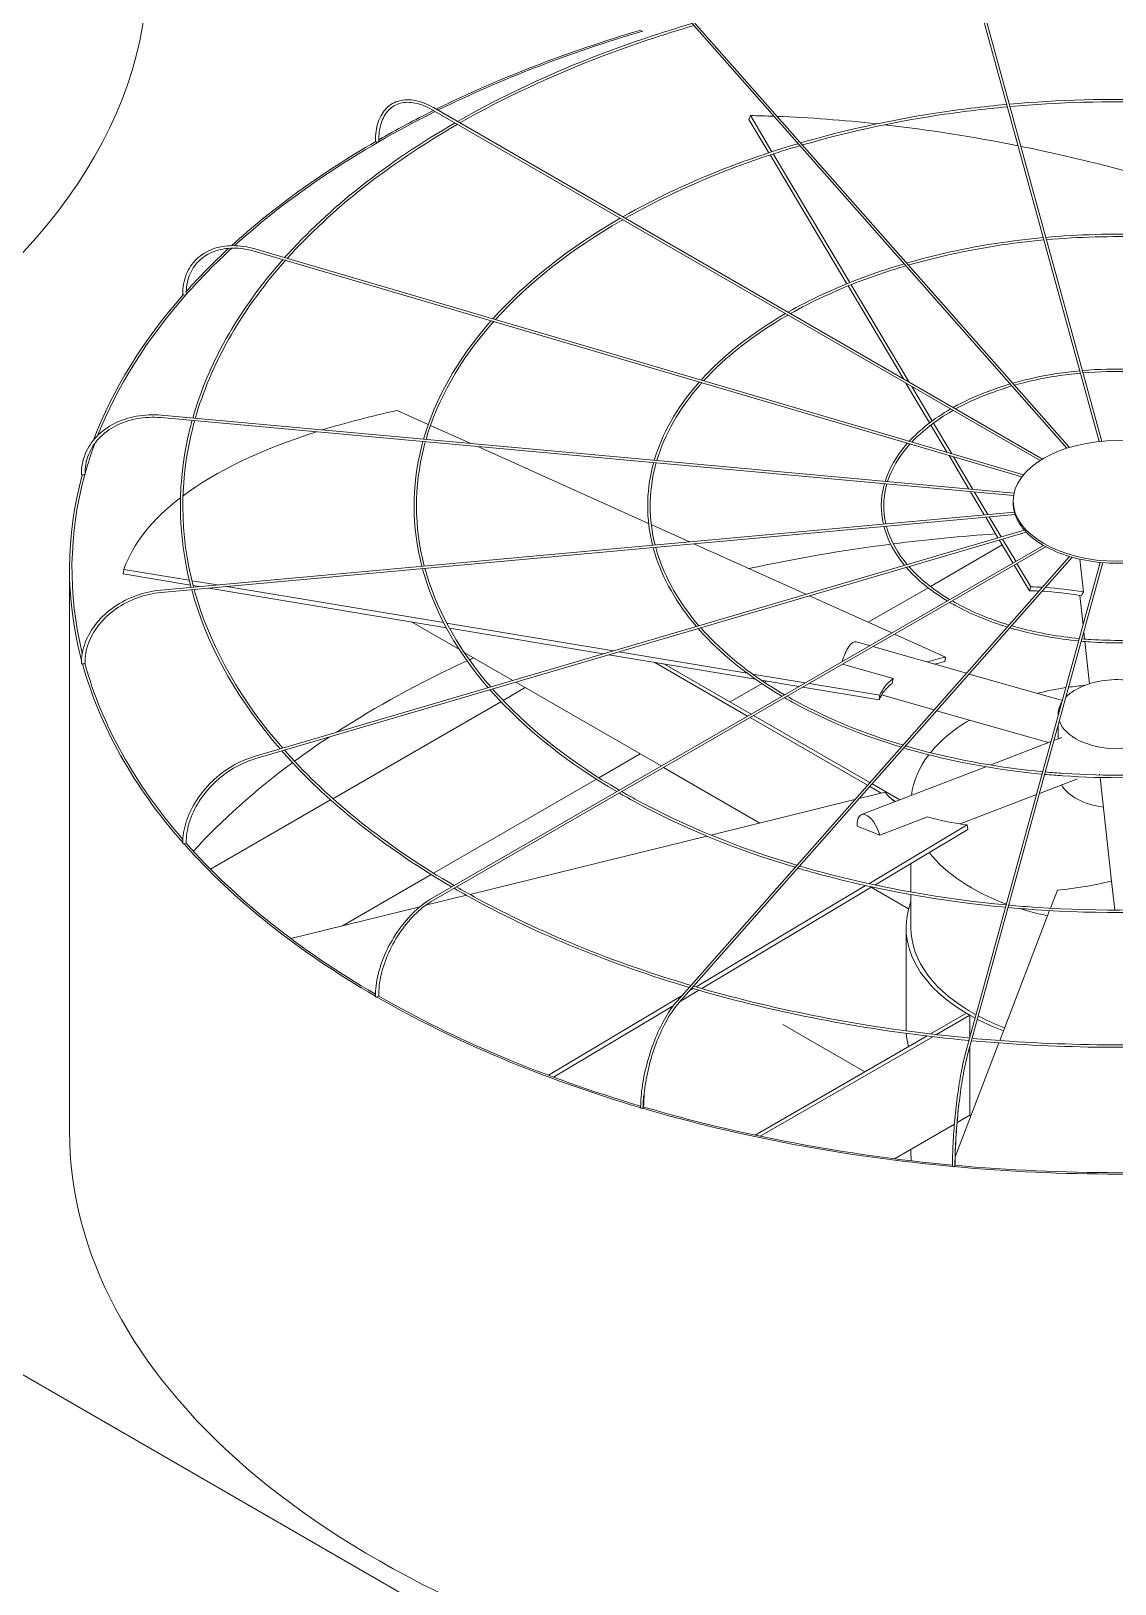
# Model space of a CAD drawing. Header units: millimetres. Extents: x -312439 to 477422, y -331570 to 212570.
# Drawn here: x 397339.8 to 397610.9, y 106979 to 107367.5 of the extents above; entities that cross this region are included whole.
import ezdxf

# ---------------------------------------------------------------- set-up
doc = ezdxf.new("R2010")
doc.units = ezdxf.units.MM

msp = doc.modelspace()

# ---------------------------------------------------------------- linework, layer by layer
at = {"color": 3, "linetype": 'Continuous', "lineweight": 0, "extrusion": (0, 0.816497, 0.57735)}
for p, q in [((397688.465, 106828.826), (395652.888, 108004.067)), ((397349.446, 107092.151), (397349.446, 107232.891))]:
    msp.add_line(p, q, dxfattribs=at)
at = {"color": 0, "linetype": 'Continuous', "lineweight": 0, "extrusion": (0, 0.816497, 0.57735)}
for p, q in [((397606.97, 107264.751), (397573.377, 107387.206)), ((397573.967, 107387.368), (397607.589, 107264.81)), ((397598.869, 107263.085), (397501.369, 107373.564)), ((397599.51, 107263.284), (397501.828, 107373.969)), ((397440.136, 107347.784), (397592.168, 107260.008)), ((397440.442, 107348.314), (397592.759, 107260.374)), ((397519.368, 107345.341), (397519.739, 107346.308)), ((397519.739, 107346.308), (397525.122, 107337.26)), ((397524.331, 107337), (397519.368, 107345.341)), ((397543.832, 107304.226), (397524.652, 107336.461)), ((397525.443, 107336.72), (397544.594, 107304.534)), ((397587.589, 107255.897), (397395.659, 107312.358)), ((397587.998, 107256.415), (397395.831, 107312.945)), ((397557.974, 107280.457), (397544.148, 107303.693)), ((397544.911, 107304.001), (397559.414, 107279.625)), ((397564.54, 107269.422), (397558.615, 107279.38)), ((397560.055, 107278.548), (397565.194, 107269.911)), ((397439.179, 107269.06), (397431.421, 107272.552)), ((397372.299, 107270.735), (397585.539, 107251.236)), ((397585.654, 107251.84), (397372.355, 107271.345)), ((397449.847, 107264.259), (397439.74, 107268.808)), ((397568.944, 107262.02), (397564.855, 107268.892)), ((397565.509, 107269.382), (397570.09, 107261.683)), ((397494.276, 107244.262), (397451.562, 107263.487)), ((397574.388, 107252.87), (397569.404, 107261.246)), ((397570.55, 107260.909), (397575.388, 107252.779)), ((397578.224, 107246.422), (397574.775, 107252.22)), ((397575.775, 107252.128), (397579.121, 107246.504)), ((397585.437, 107249.401), (397585.437, 107249.902)), ((397585.74, 107247.109), (397372.299, 107227.592)), ((397372.355, 107226.982), (397585.921, 107246.511)), ((397581.641, 107240.68), (397578.571, 107245.839)), ((397579.468, 107245.921), (397582.446, 107240.917)), ((397395.659, 107185.969), (397588.228, 107242.618)), ((397395.831, 107185.381), (397588.688, 107242.115)), ((397504.464, 107239.677), (397494.927, 107243.97)), ((397440.136, 107150.543), (397592.99, 107238.793)), ((397593.609, 107238.444), (397440.442, 107150.013)), ((397533.622, 107226.554), (397505.6, 107239.166)), ((397564.742, 107228.504), (397582.712, 107238.879)), ((397585.378, 107234.399), (397581.964, 107240.137)), ((397582.769, 107240.373), (397586.082, 107234.805)), ((397501.369, 107124.763), (397599.545, 107236.008)), ((397600.196, 107235.82), (397501.828, 107124.358)), ((397573.377, 107111.121), (397607.231, 107234.526)), ((397573.967, 107110.959), (397607.85, 107234.471)), ((397589.522, 107227.434), (397585.691, 107233.872)), ((397586.395, 107234.279), (397589.893, 107228.4)), ((397603.046, 107227.125), (397602.133, 107235.334)), ((397362.851, 107231.633), (397363.016, 107232.778)), ((397379.706, 107228.827), (397362.851, 107231.633)), ((397363.016, 107232.778), (397379.403, 107230.05)), ((397380.059, 107229.94), (397386.414, 107228.882)), ((397381.868, 107228.467), (397380.367, 107228.717)), ((397443.684, 107218.175), (397384.252, 107228.07)), ((397388.798, 107228.485), (397443.002, 107219.461)), ((397555.071, 107216.901), (397534.48, 107226.168)), ((397549.212, 107219.538), (397564.168, 107228.173)), ((397589.522, 107227.434), (397589.893, 107228.4)), ((397602.102, 107226.254), (397602.927, 107218.838)), ((397446.948, 107212.712), (397434.975, 107219.625)), ((397443.759, 107219.335), (397485.474, 107212.39)), ((397482.929, 107211.641), (397444.452, 107218.047)), ((397546.192, 107214.662), (397549.538, 107213.706)), ((397568.543, 107210.837), (397555.759, 107216.591)), ((397603.11, 107217.19), (397603.315, 107215.349)), ((397603.383, 107214.729), (397604.558, 107204.163)), ((397460.322, 107204.991), (397448.14, 107212.024)), ((397521.008, 107205.302), (397484.314, 107211.411)), ((397486.86, 107212.159), (397518.889, 107206.827)), ((397550.357, 107213.472), (397573.757, 107206.787)), ((397568.379, 107209.692), (397568.543, 107210.837)), ((397495.83, 107209.493), (397519.035, 107196.096)), ((397519.901, 107196.596), (397498.264, 107209.088)), ((397520.233, 107206.603), (397533.429, 107204.406)), ((397542.789, 107209.103), (397555.411, 107205.497)), ((397574.41, 107206.601), (397597.741, 107199.936)), ((397457.879, 107199.991), (397463.43, 107203.196)), ((397497.382, 107183.594), (397461.054, 107204.568)), ((397514.688, 107199.606), (397522.631, 107204.192)), ((397531.853, 107203.496), (397522.432, 107205.065)), ((397523.223, 107204.533), (397523.76, 107204.843)), ((397551.964, 107200.148), (397532.804, 107203.338)), ((397534.38, 107204.248), (397552.129, 107201.293)), ((397415.312, 107175.415), (397457.333, 107199.676)), ((397551.964, 107200.148), (397552.129, 107201.293)), ((397552.53, 107201.354), (397565.654, 107197.605)), ((397519.648, 107195.742), (397549.036, 107178.775)), ((397549.62, 107179.438), (397520.514, 107196.242)), ((397566.306, 107197.419), (397594.261, 107189.433)), ((397596.696, 107196.555), (397596.696, 107196.125)), ((397595.641, 107189.963), (397597.585, 107190.711)), ((397596.696, 107193.81), (397596.696, 107190.369)), ((397481.841, 107180.642), (397492.169, 107186.604)), ((397579.702, 107183.832), (397594.931, 107189.69)), ((397522.096, 107169.325), (397497.994, 107183.241)), ((397547.478, 107171.437), (397578.575, 107183.399)), ((397440.504, 107156.775), (397481.243, 107180.296)), ((397557.08, 107175.131), (397550.162, 107179.125)), ((397592.008, 107176.721), (397601.554, 107180.393)), ((397607.097, 107181.33), (397607.07, 107181.572)), ((397610.045, 107154.815), (397607.165, 107180.716)), ((397384.724, 107157.755), (397414.754, 107175.093)), ((397545.862, 107175.179), (397509.846, 107166.308)), ((397553.386, 107177.032), (397546.906, 107175.436)), ((397549.577, 107178.463), (397552.452, 107176.803)), ((397555.087, 107175.281), (397556.04, 107174.731)), ((397572.181, 107169.095), (397591.298, 107176.448)), ((397552.105, 107166.275), (397564.037, 107170.865)), ((397546.409, 107168.544), (397552.105, 107166.275)), ((397549.316, 107154.137), (397573.908, 107168.857)), ((397574.113, 107167.726), (397550.856, 107153.805)), ((397574.113, 107167.726), (397573.908, 107168.857)), ((397508.841, 107166.06), (397449.572, 107151.461)), ((397417.703, 107143.611), (397439.902, 107156.428)), ((397559.872, 107152.044), (397559.872, 107159.201)), ((397506.173, 107128.313), (397548.55, 107153.679)), ((397550.086, 107153.343), (397507.587, 107127.905)), ((397559.287, 107147.854), (397549.935, 107153.253)), ((397596.514, 107152.551), (397594.776, 107148.013)), ((397610.045, 107154.815), (397610.853, 107147.549)), ((397437.06, 107148.379), (397404.8, 107140.433)), ((397448.699, 107151.246), (397438.507, 107148.736)), ((397559.872, 107143.112), (397559.872, 107151.422)), ((397594.545, 107147.413), (397582.09, 107114.904)), ((397558.647, 107118.109), (397558.647, 107143.112)), ((397469.23, 107106.2), (397502.63, 107126.193)), ((397506.868, 107127.474), (397502.015, 107124.57)), ((397504.362, 107127.229), (397505.457, 107127.885)), ((397500.442, 107123.628), (397470.522, 107105.719)), ((397573.747, 107121.716), (397564.805, 107116.554)), ((397566.248, 107116.387), (397574.613, 107121.216)), ((397574.613, 107121.216), (397573.747, 107121.716)), ((397574.613, 107121.216), (397574.613, 107115.628)), ((397527.794, 107118.887), (397548.321, 107107.037)), ((397563.919, 107116.042), (397520.933, 107091.225)), ((397522.201, 107090.956), (397565.357, 107115.873)), ((397581.862, 107114.307), (397570.94, 107085.8)), ((397574.613, 107113.313), (397574.613, 107096.213)), ((397570.744, 107093.98), (397555.774, 107085.336)), ((397574.613, 107096.213), (397571.41, 107094.364)), ((397559.872, 107086.716), (397559.872, 107087.702)), ((397570.262, 107084.031), (397570.159, 107083.762))]:
    msp.add_line(p, q, dxfattribs=at)
at = {"color": 3, "linetype": 'Continuous', "lineweight": 0}
for centre, start_param, end_param in [((397106.776, 107383.653), 2.3561945, 3.1415927), ((397611.672, 107092.151), 0, 2.3561945)]:
    msp.add_ellipse(centre, major_axis=(-262.225, 0), ratio=0.5773503, start_param=start_param, end_param=end_param, dxfattribs=at)
at = {"color": 0, "linetype": 'Continuous', "lineweight": 0}
for centre, major_axis, ratio, start_param, end_param in [((397611.672, 107232.891), (-262.225, 0), 0.5773503, 5.1849758, 5.420347), ((397611.672, 107232.891), (-261.613, 0), 0.5773503, 5.183912, 5.4201653), ((397492.724, 107367.611), (0.306, 0.003), 0.5659728, 3.6079382, 5.1787345), ((397611.672, 107232.891), (-261.613, 0), 0.5773503, 5.4234857, 5.718128), ((397611.672, 107232.891), (-262.225, 0), 0.5773503, 5.4236595, 5.4949761), ((397612.042, 107191.174), (-236.033, 90.421), 0.5343599, 5.2814302, 5.3074736), ((397612.042, 107191.174), (-236.033, 90.421), 0.5343599, 5.1688261, 5.2776752), ((397612.042, 107191.174), (-236.033, 90.421), 0.5343599, 5.0198116, 5.1604272), ((397611.672, 107232.891), (-262.225, 0), 0.5773503, 5.4989549, 5.7196003), ((397426.25, 107339.944), (0.306, 0), 0.5773503, 3.1415927, 4.450555), ((397426.467, 107339.819), (0.306, 0.004), 0.5683066, 3.9193388, 5.4901351), ((397426.467, 107339.819), (0.306, 0.004), 0.5683066, 5.4901351, 6.2831853), ((397612.042, 107191.174), (-236.033, 90.421), 0.5343599, 4.8289255, 5.0170065), ((397611.672, 107232.891), (-261.613, 0), 0.5773503, 5.7230202, 5.8115447), ((397611.672, 107232.891), (-262.225, 0), 0.5773503, 5.7247725, 5.8068149), ((397611.672, 107232.891), (-262.225, 0), 0.5773503, 5.8129334, 6.0685314), ((397611.672, 107232.891), (-261.613, 0), 0.5773503, 5.8119417, 6.0598961), ((397378.055, 107301.645), (0.306, 0), 0.5773503, 3.1415927, 4.7647143), ((397378.328, 107301.565), (0.306, 0.005), 0.5715189, 4.2314546, 5.8022509), ((397378.328, 107301.565), (0.306, 0.005), 0.5715189, 5.8022509, 6.2831853), ((397611.836, 107191.352), (-250.189, 35.961), 0.3284711, 5.5638228, 5.6785471), ((397611.672, 107232.891), (-261.613, 0), 0.5773503, 6.0736106, 6.1250005), ((397611.836, 107191.352), (-250.189, 35.961), 0.3284711, 5.6885713, 5.965771), ((397611.672, 107232.891), (-262.225, 0), 0.5773503, 6.126925, 6.4343205), ((397611.672, 107232.891), (-261.613, 0), 0.5773503, 6.1262297, 6.4235661), ((397352.718, 107256.623), (0.306, 0), 0.5773503, 3.1415927, 5.0788735), ((397353.02, 107256.595), (0.306, 0.006), 0.5752952, 4.5444916, 6.1152879), ((397353.02, 107256.595), (0.306, 0.006), 0.5752952, 6.1152879, 6.2831853), ((397611.836, 107191.352), (-250.189, 35.961), 0.3284711, 5.9728515, 6.2156373), ((397611.563, 107249.401), (-26.126, 0), 0.5773503, 0, 0.1535113), ((397611.563, 107249.401), (-26.126, 0), 0.5773503, 0.160648, 0.4676706), ((397611.672, 107091.651), (-261.613, 0), 0.5773503, 4.8296672, 4.9289778), ((397611.563, 107249.401), (-26.126, 0), 0.5773503, 0.4748072, 0.7818298), ((397611.672, 107091.651), (-261.613, 0), 0.5773503, 4.9315023, 5.0730373), ((397611.563, 107249.401), (-26.126, 0), 0.5773503, 0.7889665, 1.0959891), ((397611.563, 107249.401), (-26.126, 0), 0.5773503, 1.1031258, 1.4101484), ((397611.563, 107249.401), (-26.126, 0), 0.5773503, 1.417285, 1.7243076), ((397611.672, 107190.207), (-56.639, 21.698), 0.5343599, 5.2632147, 5.3074736), ((397612.042, 107191.174), (56.639, -21.698), 0.5343599, 2.113134, 2.1658809), ((397611.672, 107190.207), (-56.639, 21.698), 0.5343599, 5.0728277, 5.2488944), ((397612.042, 107191.174), (56.639, -21.698), 0.5343599, 1.92896, 2.0989228), ((397544.674, 107209.347), (1.518, 5.315), 0.3621096, 0, 1.5955332), ((397611.672, 107091.651), (-261.613, 0), 0.5773503, 5.3840325, 5.5566031), ((397611.672, 107091.651), (-261.613, 0), 0.5773503, 5.3759613, 5.381266), ((397611.836, 107191.352), (-60.036, 8.629), 0.3284711, 5.5638228, 5.6832782), ((397352.718, 107209.283), (0.306, 0), 0.5773503, 3.1415927, 5.3930328), ((397611.672, 107232.891), (-262.225, 0), 0.5773503, 0.15775, 0.4689102), ((397353.02, 107209.311), (0.306, 0.006), 0.5792658, 4.8585762, 6.2831853), ((397611.672, 107232.891), (-261.613, 0), 0.5773503, 0.1573017, 0.4645126), ((397611.672, 107190.207), (-60.036, 8.629), 0.3284711, 5.5638228, 5.6281345), ((397611.672, 107190.207), (-60.036, 8.629), 0.3284711, 5.9809914, 6.2156373), ((397611.836, 107191.352), (-60.036, 8.629), 0.3284711, 5.9787164, 6.2156373), ((397611.672, 107174.242), (-51.8, 0), 0.5773503, 4.9668384, 5.1151413), ((397611.672, 107196.555), (-14.976, 0), 0.5773503, 5.4977871, 5.7722245), ((397611.672, 107174.242), (-51.8, 0), 0.5773503, 4.8725497, 4.9536635), ((397611.672, 107196.555), (-14.976, 0), 0.5773503, 3.6916997, 5.4977871), ((397611.672, 107196.555), (-14.976, 0), 0.5773503, 5.9253681, 6.3268432), ((397611.672, 107174.242), (-51.8, 0), 0.5773503, 5.5125312, 5.8454489), ((397611.672, 107196.555), (-14.976, 0), 0.5773503, 0.1968015, 2.9056449), ((397611.672, 107091.651), (-261.613, 0), 0.5773503, 5.5668053, 5.6187776), ((397611.672, 107091.651), (-261.613, 0), 0.5773503, 5.6218563, 5.7966666), ((397611.672, 107174.242), (-51.8, 0), 0.5773503, 5.864801, 6.2160224), ((397611.672, 107181.647), (-14.976, 0), 0.5773503, 0.3310244, 1.3226651), ((397611.466, 107191.339), (-59.674, -10.853), 0.3443205, 0.1772511, 0.3142745), ((397549.463, 107166.278), (-1.984, 5.159), 0.4527097, 4.5393785, 7.2340672), ((397611.466, 107191.339), (-59.674, -10.853), 0.3443205, 0.5921448, 0.8290657), ((397378.055, 107164.261), (0.306, 0), 0.5773503, 3.1415927, 5.7071921), ((397611.672, 107232.891), (-262.225, 0), 0.5773503, 0.4717795, 0.7837457), ((397378.328, 107164.341), (0.306, 0.005), 0.5830421, 5.1737369, 6.2831853), ((397611.672, 107232.891), (-261.613, 0), 0.5773503, 0.4715588, 0.781436), ((397611.672, 107174.242), (-51.8, 0), 0.5773503, 0.4237953, 1.0021877), ((397611.301, 107191.147), (-56.425, -22.248), 0.5660586, 1.0925617, 1.3294826), ((397611.672, 107143.112), (-53.025, 0), 0.5773503, 6.0678252, 7.1147249), ((397611.672, 107174.242), (-51.8, 0), 0.5773503, 1.0153625, 1.0203014), ((397611.672, 107174.242), (-51.8, 0), 0.5773503, 1.0757224, 1.2236785), ((397611.672, 107143.112), (-51.8, 0), 0.5773503, 0, 0.8158921), ((397426.25, 107125.963), (0.306, 0), 0.5773503, 3.1415927, 6.0213513), ((397611.672, 107232.891), (-262.225, 0), 0.5773503, 0.7858257, 1.0981183), ((397426.467, 107126.088), (0.306, 0.004), 0.5862544, 5.4898935, 6.2831853), ((397611.672, 107232.891), (-261.613, 0), 0.5773503, 0.7858227, 1.096892), ((397611.672, 107143.112), (-51.8, 0), 0.5773503, 0.8304704, 0.9913861), ((397611.672, 107118.109), (-53.025, 0), 0.5773503, 0, 0.0255506), ((397611.672, 107118.109), (-53.025, 0), 0.5773503, 0.0459168, 0.1554998), ((397611.672, 107143.112), (-53.025, 0), 0.5773503, 0.8456372, 1.0001122), ((397492.585, 107098.137), (-0.306, 0), 0.5773503, 0, 3.1415927), ((397611.672, 107232.891), (-262.225, 0), 0.5773503, 1.0998851, 1.4125333), ((397492.724, 107098.295), (-0.306, -0.003), 0.5885883, 2.6652649, 3.1415927), ((397611.672, 107232.891), (-261.613, 0), 0.5773503, 1.1000981, 1.4118355), ((397611.672, 107118.109), (-53.025, 0), 0.5773503, 0.7969487, 0.8037884), ((397611.672, 107086.716), (-51.8, 0), 0.5773503, 0, 0.0632109), ((397570.566, 107083.509), (-0.306, 0), 0.5773503, 0, 3.1415927), ((397611.672, 107232.891), (-262.225, 0), 0.5773503, 1.4139544, 1.727034), ((397570.614, 107083.683), (-0.306, -0.001), 0.5898153, 2.9827557, 3.1415927), ((397611.672, 107232.891), (-261.613, 0), 0.5773503, 1.41439, 1.726367)]:
    msp.add_ellipse(centre, major_axis=major_axis, ratio=ratio, start_param=start_param, end_param=end_param, dxfattribs=at)
msp.add_ellipse((397611.563, 107249.902), major_axis=(-26.126, 0), ratio=0.5773503, dxfattribs=at)
for points, knots in [([(397505.095, 107369.342), (397497.421, 107367.081), (397489.964, 107364.576), (397469.731, 107356.888), (397457.554, 107351.18), (397446.477, 107344.83)], [5.96956861, 5.96956861, 5.96956861, 5.96956861, 6.07987049, 6.07987049, 6.27966483, 6.27966483, 6.27966483, 6.27966483]), ([(397505.542, 107368.835), (397497.769, 107366.552), (397490.218, 107364.019), (397470.067, 107356.358), (397458.041, 107350.729), (397447.091, 107344.475)], [5.96825255, 5.96825255, 5.96825255, 5.96825255, 6.08012371, 6.08012371, 6.27780239, 6.27780239, 6.27780239, 6.27780239]), ([(397425.944, 107339.944), (397425.944, 107341.669), (397426.18, 107343.264), (397427.114, 107346.043), (397427.812, 107347.227), (397429.611, 107349.047), (397430.71, 107349.683), (397433.177, 107350.335), (397434.544, 107350.352), (397437.409, 107349.783), (397438.908, 107349.195), (397440.416, 107348.329), (397440.429, 107348.322), (397440.442, 107348.314)], [0, 0, 0, 0, 0.3141593, 0.3141593, 0.6283185, 0.6283185, 0.9411039, 0.9411039, 1.2538555, 1.2538555, 1.5680148, 1.5680148, 1.5707963, 1.5707963, 1.5707963, 1.5707963]), ([(397440.136, 107347.784), (397438.698, 107348.614), (397437.267, 107349.174), (397434.567, 107349.709), (397433.3, 107349.684), (397431.049, 107349.071), (397430.063, 107348.483), (397428.44, 107346.79), (397427.804, 107345.681), (397426.959, 107343.034), (397426.751, 107341.496), (397426.773, 107339.823)], [4.712389, 4.712389, 4.712389, 4.712389, 5.029657, 5.029657, 5.3469251, 5.3469251, 5.6641931, 5.6641931, 5.9814611, 5.9814611, 6.2987292, 6.2987292, 6.2987292, 6.2987292]), ([(397638.678, 107349.159), (397633.094, 107349.663), (397627.469, 107350.01), (397609.351, 107350.622), (397596.797, 107350.272), (397584.449, 107349.159)], [5.34296141, 5.34296141, 5.34296141, 5.34296141, 5.43938168, 5.43938168, 5.65261288, 5.65261288, 5.65261288, 5.65261288]), ([(397638.513, 107348.559), (397632.906, 107349.062), (397627.257, 107349.408), (397609.248, 107350.004), (397596.83, 107349.656), (397584.614, 107348.559)], [5.34359392, 5.34359392, 5.34359392, 5.34359392, 5.44060854, 5.44060854, 5.65198037, 5.65198037, 5.65198037, 5.65198037]), ([(397583.83, 107349.103), (397577.844, 107348.551), (397571.908, 107347.82), (397554.392, 107345.11), (397543.054, 107342.61), (397532.277, 107339.467)], [5.65618024, 5.65618024, 5.65618024, 5.65618024, 5.75959703, 5.75959703, 5.96555925, 5.96555925, 5.96555925, 5.96555925]), ([(397583.994, 107348.503), (397577.938, 107347.947), (397571.933, 107347.207), (397554.523, 107344.505), (397543.351, 107342.045), (397532.724, 107338.96)], [5.6555551, 5.6555551, 5.6555551, 5.6555551, 5.760393, 5.760393, 5.9637948, 5.9637948, 5.9637948, 5.9637948]), ([(397531.628, 107339.277), (397525.877, 107337.582), (397520.288, 107335.705), (397505.167, 107329.96), (397496.077, 107325.704), (397487.801, 107320.971)], [5.96969757, 5.96969757, 5.96969757, 5.96969757, 6.07982614, 6.07982614, 6.27841616, 6.27841616, 6.27841616, 6.27841616]), ([(397532.075, 107338.77), (397526.225, 107337.054), (397520.542, 107335.148), (397505.503, 107329.43), (397496.564, 107325.254), (397488.415, 107320.617)], [5.96794353, 5.96794353, 5.96794353, 5.96794353, 6.08016355, 6.08016355, 6.27592849, 6.27592849, 6.27592849, 6.27592849]), ([(397592.969, 107315.786), (397589.006, 107315.419), (397585.076, 107314.935), (397573.469, 107313.14), (397565.952, 107311.488), (397558.802, 107309.411)], [5.65683386, 5.65683386, 5.65683386, 5.65683386, 5.75939254, 5.75939254, 5.96383461, 5.96383461, 5.96383461, 5.96383461]), ([(397593.134, 107315.186), (397589.101, 107314.815), (397585.101, 107314.322), (397573.6, 107312.535), (397566.248, 107310.923), (397559.25, 107308.904)], [5.65589869, 5.65589869, 5.65589869, 5.65589869, 5.76058509, 5.76058509, 5.96118261, 5.96118261, 5.96118261, 5.96118261]), ([(397629.538, 107315.842), (397625.864, 107316.171), (397622.164, 107316.399), (397610.154, 107316.806), (397601.804, 107316.577), (397593.589, 107315.842)], [5.34408303, 5.34408303, 5.34408303, 5.34408303, 5.43906993, 5.43906993, 5.65149126, 5.65149126, 5.65149126, 5.65149126]), ([(397629.373, 107315.242), (397625.676, 107315.571), (397621.952, 107315.797), (397610.052, 107316.188), (397601.837, 107315.961), (397593.754, 107315.242)], [5.34503474, 5.34503474, 5.34503474, 5.34503474, 5.44090812, 5.44090812, 5.65053954, 5.65053954, 5.65053954, 5.65053954]), ([(397377.749, 107301.645), (397377.749, 107303.378), (397378.049, 107305.028), (397379.224, 107307.997), (397380.101, 107309.316), (397382.341, 107311.483), (397383.705, 107312.331), (397386.776, 107313.472), (397388.483, 107313.766), (397392.072, 107313.779), (397393.953, 107313.498), (397395.831, 107312.945)], [4.712389, 4.712389, 4.712389, 4.712389, 5.0265482, 5.0265482, 5.3407075, 5.3407075, 5.6548668, 5.6548668, 5.969026, 5.969026, 6.2831853, 6.2831853, 6.2831853, 6.2831853]), ([(397395.659, 107312.358), (397393.843, 107312.892), (397392.03, 107313.159), (397388.596, 107313.136), (397386.974, 107312.846), (397384.082, 107311.746), (397382.811, 107310.936), (397380.736, 107308.878), (397379.932, 107307.629), (397378.867, 107304.806), (397378.606, 107303.231), (397378.635, 107301.57)], [0, 0, 0, 0, 0.317268, 0.317268, 0.6345361, 0.6345361, 0.9518041, 0.9518041, 1.2690722, 1.2690722, 1.5863402, 1.5863402, 1.5863402, 1.5863402]), ([(397402.799, 107310.257), (397402.574, 107310.002), (397402.35, 107309.747), (397391.51, 107297.277), (397384.112, 107284.123), (397380.277, 107270.62)], [0.31387846, 0.31387846, 0.31387846, 0.31387846, 0.32022171, 0.32022171, 0.6228537, 0.6228537, 0.6228537, 0.6228537]), ([(397403.448, 107310.066), (397403.176, 107309.759), (397402.905, 107309.451), (397392.073, 107297.005), (397384.719, 107283.949), (397380.898, 107270.564)], [0.31209175, 0.31209175, 0.31209175, 0.31209175, 0.31977769, 0.31977769, 0.62202139, 0.62202139, 0.62202139, 0.62202139]), ([(397558.152, 107309.221), (397554.328, 107308.093), (397550.61, 107306.844), (397540.599, 107303.042), (397534.592, 107300.237), (397529.115, 107297.119)], [5.97003164, 5.97003164, 5.97003164, 5.97003164, 6.07973571, 6.07973571, 6.27604568, 6.27604568, 6.27604568, 6.27604568]), ([(397558.6, 107308.715), (397554.675, 107307.565), (397550.864, 107306.287), (397540.935, 107302.511), (397535.079, 107299.786), (397529.73, 107296.764)], [5.96740299, 5.96740299, 5.96740299, 5.96740299, 6.08024114, 6.08024114, 6.27230164, 6.27230164, 6.27230164, 6.27230164]), ([(397454.865, 107294.941), (397454.689, 107294.741), (397454.513, 107294.541), (397446.419, 107285.229), (397440.884, 107275.417), (397437.988, 107265.343)], [0.31368489, 0.31368489, 0.31368489, 0.31368489, 0.32029533, 0.32029533, 0.62093354, 0.62093354, 0.62093354, 0.62093354]), ([(397455.514, 107294.75), (397455.29, 107294.498), (397455.068, 107294.245), (397446.983, 107284.957), (397441.491, 107275.244), (397438.609, 107265.286)], [0.31130083, 0.31130083, 0.31130083, 0.31130083, 0.31970361, 0.31970361, 0.61980435, 0.61980435, 0.61980435, 0.61980435]), ([(397602.109, 107282.469), (397600.169, 107282.287), (397598.244, 107282.049), (397592.547, 107281.171), (397588.85, 107280.365), (397585.327, 107279.355)], [5.65878241, 5.65878241, 5.65878241, 5.65878241, 5.75876753, 5.75876753, 5.95869527, 5.95869527, 5.95869527, 5.95869527]), ([(397602.274, 107281.869), (397600.263, 107281.683), (397598.269, 107281.436), (397592.678, 107280.566), (397589.147, 107279.8), (397585.776, 107278.846)], [5.65692719, 5.65692719, 5.65692719, 5.65692719, 5.76114351, 5.76114351, 5.95335964, 5.95335964, 5.95335964, 5.95335964]), ([(397620.398, 107282.525), (397618.635, 107282.68), (397616.86, 107282.788), (397610.959, 107282.991), (397606.811, 107282.882), (397602.729, 107282.525)], [5.34742678, 5.34742678, 5.34742678, 5.34742678, 5.43812478, 5.43812478, 5.64814751, 5.64814751, 5.64814751, 5.64814751]), ([(397620.233, 107281.925), (397618.447, 107282.079), (397616.648, 107282.186), (397610.856, 107282.373), (397606.844, 107282.266), (397602.894, 107281.925)], [5.34934775, 5.34934775, 5.34934775, 5.34934775, 5.44178794, 5.44178794, 5.64622654, 5.64622654, 5.64622654, 5.64622654]), ([(397506.923, 107279.627), (397506.798, 107279.486), (397506.674, 107279.344), (397501.325, 107273.189), (397497.651, 107266.716), (397495.696, 107260.066)], [0.31344956, 0.31344956, 0.31344956, 0.31344956, 0.32044212, 0.32044212, 0.61727915, 0.61727915, 0.61727915, 0.61727915]), ([(397507.572, 107279.436), (397507.4, 107279.242), (397507.229, 107279.049), (397501.889, 107272.917), (397498.259, 107266.543), (397496.318, 107260.009)], [0.30986952, 0.30986952, 0.30986952, 0.30986952, 0.31955549, 0.31955549, 0.6155298, 0.6155298, 0.6155298, 0.6155298]), ([(397584.677, 107279.166), (397582.778, 107278.605), (397580.932, 107277.984), (397576.032, 107276.123), (397573.108, 107274.768), (397570.43, 107273.265)], [5.97102709, 5.97102709, 5.97102709, 5.97102709, 6.0794509, 6.0794509, 6.26898955, 6.26898955, 6.26898955, 6.26898955]), ([(397585.124, 107278.659), (397583.126, 107278.076), (397581.186, 107277.427), (397576.368, 107275.593), (397573.596, 107274.317), (397571.048, 107272.909)], [5.96578422, 5.96578422, 5.96578422, 5.96578422, 6.08045705, 6.08045705, 6.26142742, 6.26142742, 6.26142742, 6.26142742]), ([(397352.412, 107256.623), (397352.412, 107258.359), (397352.745, 107260.067), (397354.044, 107263.253), (397355.009, 107264.731), (397357.474, 107267.309), (397358.972, 107268.41), (397362.352, 107270.131), (397364.233, 107270.751), (397368.195, 107271.453), (397370.275, 107271.535), (397372.355, 107271.345)], [4.712389, 4.712389, 4.712389, 4.712389, 5.0265482, 5.0265482, 5.3407075, 5.3407075, 5.6548668, 5.6548668, 5.969026, 5.969026, 6.2831853, 6.2831853, 6.2831853, 6.2831853]), ([(397372.299, 107270.735), (397370.283, 107270.919), (397368.269, 107270.837), (397364.445, 107270.149), (397362.637, 107269.543), (397359.406, 107267.872), (397357.984, 107266.808), (397355.665, 107264.329), (397354.768, 107262.915), (397353.583, 107259.877), (397353.295, 107258.253), (397353.326, 107256.601)], [0, 0, 0, 0, 0.317268, 0.317268, 0.6345361, 0.6345361, 0.9518041, 0.9518041, 1.2690722, 1.2690722, 1.5863402, 1.5863402, 1.5863402, 1.5863402]), ([(397380.109, 107270.021), (397379.95, 107269.443), (397379.797, 107268.865), (397376.298, 107255.046), (397376.365, 107241.511), (397379.847, 107228.282)], [0.6273321, 0.6273321, 0.6273321, 0.6273321, 0.64026634, 0.64026634, 0.9362265, 0.9362265, 0.9362265, 0.9362265]), ([(397380.729, 107269.964), (397380.566, 107269.379), (397380.411, 107268.794), (397376.908, 107255.008), (397376.977, 107241.527), (397380.466, 107228.339)], [0.62653255, 0.62653255, 0.62653255, 0.62653255, 0.63973087, 0.63973087, 0.93697289, 0.93697289, 0.93697289, 0.93697289]), ([(397437.819, 107264.744), (397437.694, 107264.292), (397437.574, 107263.84), (397434.962, 107253.516), (397434.993, 107243.425), (397437.552, 107233.559)], [0.62689443, 0.62689443, 0.62689443, 0.62689443, 0.64035432, 0.64035432, 0.93404611, 0.93404611, 0.93404611, 0.93404611]), ([(397438.438, 107264.687), (397438.31, 107264.228), (397438.188, 107263.769), (397435.572, 107253.478), (397435.605, 107243.44), (397438.171, 107233.615)], [0.62582334, 0.62582334, 0.62582334, 0.62582334, 0.63964072, 0.63964072, 0.93502054, 0.93502054, 0.93502054, 0.93502054]), ([(397558.98, 107264.313), (397558.907, 107264.23), (397558.835, 107264.147), (397556.231, 107261.148), (397554.42, 107258.014), (397553.41, 107254.789)], [0.31275087, 0.31275087, 0.31275087, 0.31275087, 0.32087906, 0.32087906, 0.60646372, 0.60646372, 0.60646372, 0.60646372]), ([(397559.631, 107264.121), (397559.509, 107263.987), (397559.389, 107263.852), (397556.796, 107260.877), (397555.03, 107257.842), (397554.034, 107254.732)], [0.30556743, 0.30556743, 0.30556743, 0.30556743, 0.31911145, 0.31911145, 0.60263629, 0.60263629, 0.60263629, 0.60263629]), ([(397495.525, 107259.467), (397495.435, 107259.145), (397495.35, 107258.823), (397493.624, 107251.994), (397493.622, 107245.343), (397495.262, 107238.836)], [0.62618978, 0.62618978, 0.62618978, 0.62618978, 0.64052907, 0.64052907, 0.92987427, 0.92987427, 0.92987427, 0.92987427]), ([(397496.145, 107259.41), (397496.053, 107259.081), (397495.964, 107258.751), (397494.234, 107251.956), (397494.234, 107245.358), (397495.879, 107238.892)], [0.62457061, 0.62457061, 0.62457061, 0.62457061, 0.6394598, 0.6394598, 0.93127617, 0.93127617, 0.93127617, 0.93127617]), ([(397553.232, 107254.19), (397553.177, 107253.998), (397553.126, 107253.806), (397552.287, 107250.472), (397552.253, 107247.261), (397552.977, 107244.114)], [0.62410482, 0.62410482, 0.62410482, 0.62410482, 0.64104385, 0.64104385, 0.91753144, 0.91753144, 0.91753144, 0.91753144]), ([(397553.852, 107254.133), (397553.795, 107253.934), (397553.741, 107253.734), (397552.897, 107250.434), (397552.865, 107247.275), (397553.593, 107244.17)], [0.62079185, 0.62079185, 0.62079185, 0.62079185, 0.63891194, 0.63891194, 0.91997787, 0.91997787, 0.91997787, 0.91997787]), ([(397553.125, 107243.512), (397553.194, 107243.248), (397553.269, 107242.984), (397554.283, 107239.632), (397555.951, 107236.625), (397558.284, 107233.809)], [0.93516687, 0.93516687, 0.93516687, 0.93516687, 0.95843835, 0.95843835, 1.2316048, 1.2316048, 1.2316048, 1.2316048]), ([(397553.744, 107243.569), (397553.812, 107243.31), (397553.887, 107243.053), (397554.903, 107239.756), (397556.575, 107236.786), (397558.925, 107233.998)], [0.93813971, 0.93813971, 0.93813971, 0.93813971, 0.96156851, 0.96156851, 1.23828559, 1.23828559, 1.23828559, 1.23828559]), ([(397495.418, 107238.235), (397495.541, 107237.776), (397495.672, 107237.318), (397497.749, 107230.487), (397501.268, 107224.282), (397506.219, 107218.493)], [0.93878416, 0.93878416, 0.93878416, 0.93878416, 0.9592157, 0.9592157, 1.24402203, 1.24402203, 1.24402203, 1.24402203]), ([(397496.037, 107238.292), (397496.159, 107237.839), (397496.29, 107237.387), (397498.369, 107230.612), (397501.893, 107224.444), (397506.863, 107218.682)], [0.94031776, 0.94031776, 0.94031776, 0.94031776, 0.96078603, 0.96078603, 1.24747633, 1.24747633, 1.24747633, 1.24747633]), ([(397558.717, 107233.298), (397558.963, 107233.013), (397559.216, 107232.73), (397562.022, 107229.698), (397565.217, 107227.155), (397568.942, 107224.91)], [1.24820371, 1.24820371, 1.24820371, 1.24820371, 1.27608724, 1.27608724, 1.54927756, 1.54927756, 1.54927756, 1.54927756]), ([(397559.364, 107233.488), (397559.616, 107233.201), (397559.876, 107232.916), (397562.674, 107229.948), (397565.848, 107227.459), (397569.549, 107225.26)], [1.2552022, 1.2552022, 1.2552022, 1.2552022, 1.28394226, 1.28394226, 1.55644282, 1.55644282, 1.55644282, 1.55644282]), ([(397437.711, 107232.958), (397437.888, 107232.305), (397438.075, 107231.652), (397441.216, 107221.342), (397446.587, 107211.939), (397454.158, 107203.178)], [0.94000678, 0.94000678, 0.94000678, 0.94000678, 0.95947637, 0.95947637, 1.24820492, 1.24820492, 1.24820492, 1.24820492]), ([(397438.33, 107233.015), (397438.506, 107232.367), (397438.693, 107231.721), (397441.836, 107221.468), (397447.212, 107212.102), (397454.804, 107203.368)], [0.94103976, 0.94103976, 0.94103976, 0.94103976, 0.9605244, 0.9605244, 1.25053309, 1.25053309, 1.25053309, 1.25053309]), ([(397352.412, 107209.283), (397352.412, 107211.02), (397352.744, 107212.784), (397354.038, 107216.194), (397354.999, 107217.84), (397357.452, 107220.855), (397358.943, 107222.223), (397362.311, 107224.554), (397364.186, 107225.515), (397368.141, 107226.939), (397370.219, 107227.402), (397372.299, 107227.592)], [4.712389, 4.712389, 4.712389, 4.712389, 5.0265482, 5.0265482, 5.3407075, 5.3407075, 5.6548668, 5.6548668, 5.969026, 5.969026, 6.2831853, 6.2831853, 6.2831853, 6.2831853]), ([(397372.355, 107226.982), (397370.339, 107226.797), (397368.323, 107226.347), (397364.492, 107224.956), (397362.678, 107224.017), (397359.434, 107221.747), (397358.005, 107220.416), (397355.674, 107217.498), (397354.773, 107215.911), (397353.583, 107212.643), (397353.295, 107210.963), (397353.326, 107209.317)], [6.2831853, 6.2831853, 6.2831853, 6.2831853, 6.6004533, 6.6004533, 6.9177214, 6.9177214, 7.2349894, 7.2349894, 7.5522575, 7.5522575, 7.8695255, 7.8695255, 7.8695255, 7.8695255]), ([(397380.008, 107227.682), (397380.237, 107226.837), (397380.48, 107225.994), (397384.683, 107212.206), (397391.91, 107199.602), (397402.107, 107187.866)], [0.94070481, 0.94070481, 0.94070481, 0.94070481, 0.95960699, 0.95960699, 1.25038008, 1.25038008, 1.25038008, 1.25038008]), ([(397380.627, 107227.738), (397380.856, 107226.9), (397381.098, 107226.063), (397385.303, 107212.332), (397392.535, 107199.765), (397402.754, 107188.056)], [0.94148414, 0.94148414, 0.94148414, 0.94148414, 0.96039344, 0.96039344, 1.25213605, 1.25213605, 1.25213605, 1.25213605]), ([(397602.545, 107226.181), (397602.65, 107226.455), (397602.79, 107226.733), (397602.991, 107227.044), (397603.018, 107227.085), (397603.046, 107227.125)], [0, 0, 0, 0, 1.7008868, 1.7008868, 1.9577529, 1.9577529, 1.9577529, 1.9577529]), ([(397569.546, 107224.551), (397569.995, 107224.288), (397570.452, 107224.029), (397574.816, 107221.636), (397579.22, 107219.808), (397583.968, 107218.357)], [1.5639266, 1.5639266, 1.5639266, 1.5639266, 1.59638594, 1.59638594, 1.86940636, 1.86940636, 1.86940636, 1.86940636]), ([(397570.157, 107224.904), (397570.603, 107224.647), (397571.056, 107224.394), (397575.372, 107222.06), (397579.724, 107220.277), (397584.413, 107218.862)], [1.5712561, 1.5712561, 1.5712561, 1.5712561, 1.60358263, 1.60358263, 1.87454698, 1.87454698, 1.87454698, 1.87454698]), ([(397506.658, 107217.984), (397507.112, 107217.465), (397507.576, 107216.949), (397513.286, 107210.807), (397519.897, 107205.613), (397527.624, 107201.055)], [1.2523872, 1.2523872, 1.2523872, 1.2523872, 1.27803342, 1.27803342, 1.55997281, 1.55997281, 1.55997281, 1.55997281]), ([(397507.306, 107218.174), (397507.765, 107217.653), (397508.237, 107217.135), (397513.939, 107211.059), (397520.53, 107205.919), (397528.234, 107201.407)], [1.2559207, 1.2559207, 1.2559207, 1.2559207, 1.28197401, 1.28197401, 1.56361702, 1.56361702, 1.56361702, 1.56361702]), ([(397584.613, 107218.163), (397585.235, 107217.978), (397585.862, 107217.8), (397591.361, 107216.31), (397596.538, 107215.378), (397601.837, 107214.866)], [1.88173801, 1.88173801, 1.88173801, 1.88173801, 1.91726722, 1.91726722, 2.19052772, 2.19052772, 2.19052772, 2.19052772]), ([(397585.06, 107218.67), (397585.683, 107218.487), (397586.31, 107218.312), (397591.722, 107216.865), (397596.803, 107215.962), (397602.002, 107215.466)], [1.88697171, 1.88697171, 1.88697171, 1.88697171, 1.922693, 1.922693, 2.19235404, 2.19235404, 2.19235404, 2.19235404]), ([(397602.457, 107214.809), (397603.173, 107214.744), (397603.891, 107214.687), (397609.944, 107214.272), (397615.364, 107214.33), (397620.67, 107214.809)], [2.20116261, 2.20116261, 2.20116261, 2.20116261, 2.23802396, 2.23802396, 2.51122637, 2.51122637, 2.51122637, 2.51122637]), ([(397602.621, 107215.409), (397603.372, 107215.342), (397604.125, 107215.283), (397610.071, 107214.889), (397615.342, 107214.949), (397620.506, 107215.409)], [2.2030547, 2.2030547, 2.2030547, 2.2030547, 2.24193573, 2.24193573, 2.50933428, 2.50933428, 2.50933428, 2.50933428]), ([(397454.6, 107202.67), (397455.26, 107201.916), (397455.937, 107201.168), (397464.551, 107191.917), (397474.579, 107184.073), (397486.309, 107177.201)], [1.25379638, 1.25379638, 1.25379638, 1.25379638, 1.27868669, 1.27868669, 1.5635663, 1.5635663, 1.5635663, 1.5635663]), ([(397455.248, 107202.86), (397455.914, 107202.105), (397456.597, 107201.354), (397465.204, 107192.169), (397475.212, 107184.379), (397486.92, 107177.554)], [1.25615972, 1.25615972, 1.25615972, 1.25615972, 1.28131662, 1.28131662, 1.56600951, 1.56600951, 1.56600951, 1.56600951]), ([(397555.411, 107205.497), (397555.4, 107205.443), (397555.389, 107205.39), (397555.306, 107204.984), (397555.246, 107204.639), (397555.2, 107204.314)], [52.4705624, 52.4705624, 52.4705624, 52.4705624, 52.7274285, 52.7274285, 54.4283153, 54.4283153, 54.4283153, 54.4283153]), ([(397528.232, 107200.698), (397529.084, 107200.203), (397529.949, 107199.716), (397538.764, 107194.898), (397547.75, 107191.206), (397557.441, 107188.3)], [1.56734097, 1.56734097, 1.56734097, 1.56734097, 1.5981909, 1.5981909, 1.87714164, 1.87714164, 1.87714164, 1.87714164]), ([(397528.844, 107201.052), (397529.692, 107200.562), (397530.554, 107200.08), (397539.321, 107195.323), (397548.255, 107191.676), (397557.888, 107188.806)], [1.57102631, 1.57102631, 1.57102631, 1.57102631, 1.60180119, 1.60180119, 1.87974458, 1.87974458, 1.87974458, 1.87974458]), ([(397402.551, 107187.358), (397403.415, 107186.374), (397404.3, 107185.396), (397415.817, 107173.036), (397429.266, 107162.54), (397445.005, 107153.355)], [1.25457919, 1.25457919, 1.25457919, 1.25457919, 1.27901417, 1.27901417, 1.56542833, 1.56542833, 1.56542833, 1.56542833]), ([(397403.199, 107187.548), (397404.069, 107186.562), (397404.96, 107185.582), (397416.47, 107173.288), (397429.9, 107162.846), (397445.616, 107153.707)], [1.25635494, 1.25635494, 1.25635494, 1.25635494, 1.28098769, 1.28098769, 1.56726607, 1.56726607, 1.56726607, 1.56726607]), ([(397558.088, 107188.107), (397559.319, 107187.744), (397560.56, 107187.393), (397571.604, 107184.41), (397582.03, 107182.552), (397592.697, 107181.549)], [1.88333864, 1.88333864, 1.88333864, 1.88333864, 1.91863403, 1.91863403, 2.19480098, 2.19480098, 2.19480098, 2.19480098]), ([(397558.536, 107188.614), (397559.766, 107188.253), (397561.008, 107187.904), (397571.965, 107184.966), (397582.295, 107183.136), (397592.862, 107182.149)], [1.88596498, 1.88596498, 1.88596498, 1.88596498, 1.92135596, 1.92135596, 2.19572889, 2.19572889, 2.19572889, 2.19572889]), ([(397377.749, 107164.261), (397377.749, 107165.993), (397378.048, 107167.808), (397379.211, 107171.429), (397380.074, 107173.234), (397382.279, 107176.663), (397383.62, 107178.286), (397386.651, 107181.196), (397388.34, 107182.482), (397391.905, 107184.592), (397393.78, 107185.416), (397395.659, 107185.969)], [4.712389, 4.712389, 4.712389, 4.712389, 5.0265482, 5.0265482, 5.3407075, 5.3407075, 5.6548668, 5.6548668, 5.969026, 5.969026, 6.2831853, 6.2831853, 6.2831853, 6.2831853]), ([(397395.831, 107185.381), (397394.015, 107184.847), (397392.197, 107184.046), (397388.738, 107181.988), (397387.099, 107180.731), (397384.166, 107177.89), (397382.872, 107176.305), (397380.761, 107172.969), (397379.944, 107171.218), (397378.867, 107167.728), (397378.606, 107165.99), (397378.635, 107164.346)], [6.2831853, 6.2831853, 6.2831853, 6.2831853, 6.6004533, 6.6004533, 6.9177214, 6.9177214, 7.2349894, 7.2349894, 7.5522575, 7.5522575, 7.8695255, 7.8695255, 7.8695255, 7.8695255]), ([(397593.317, 107181.492), (397594.819, 107181.355), (397596.327, 107181.236), (397608.457, 107180.411), (397619.247, 107180.532), (397629.81, 107181.492)], [2.20014358, 2.20014358, 2.20014358, 2.20014358, 2.23901367, 2.23901367, 2.5122454, 2.5122454, 2.5122454, 2.5122454]), ([(397593.481, 107182.092), (397595.019, 107181.953), (397596.561, 107181.832), (397608.584, 107181.029), (397619.226, 107181.151), (397629.646, 107182.092)], [2.20108803, 2.20108803, 2.20108803, 2.20108803, 2.24097619, 2.24097619, 2.51130095, 2.51130095, 2.51130095, 2.51130095]), ([(397486.919, 107176.846), (397488.173, 107176.119), (397489.446, 107175.402), (397502.712, 107168.161), (397516.28, 107162.605), (397530.916, 107158.244)], [1.56848817, 1.56848817, 1.56848817, 1.56848817, 1.5987935, 1.5987935, 1.87973748, 1.87973748, 1.87973748, 1.87973748]), ([(397487.531, 107177.2), (397488.781, 107176.478), (397490.051, 107175.767), (397503.269, 107168.586), (397516.786, 107163.075), (397531.363, 107158.75)], [1.57094967, 1.57094967, 1.57094967, 1.57094967, 1.60120298, 1.60120298, 1.88148008, 1.88148008, 1.88148008, 1.88148008]), ([(397531.564, 107158.052), (397533.402, 107157.509), (397535.257, 107156.986), (397551.846, 107152.511), (397567.521, 107149.726), (397583.557, 107148.232)], [1.8838758, 1.8838758, 1.8838758, 1.8838758, 1.91908947, 1.91908947, 2.1962344, 2.1962344, 2.1962344, 2.1962344]), ([(397532.011, 107158.558), (397533.85, 107158.018), (397535.705, 107157.497), (397552.208, 107153.066), (397567.786, 107150.31), (397583.722, 107148.832)], [1.88562881, 1.88562881, 1.88562881, 1.88562881, 1.92090607, 1.92090607, 2.19685631, 2.19685631, 2.19685631, 2.19685631]), ([(397445.616, 107153), (397447.269, 107152.042), (397448.947, 107151.099), (397466.662, 107141.434), (397484.816, 107134.013), (397504.399, 107128.197)], [1.56912341, 1.56912341, 1.56912341, 1.56912341, 1.59909496, 1.59909496, 1.88107719, 1.88107719, 1.88107719, 1.88107719]), ([(397446.228, 107153.353), (397447.877, 107152.401), (397449.551, 107151.463), (397467.219, 107141.86), (397485.321, 107134.484), (397504.846, 107128.703)], [1.57097144, 1.57097144, 1.57097144, 1.57097144, 1.60090305, 1.60090305, 1.88238695, 1.88238695, 1.88238695, 1.88238695]), ([(397425.944, 107125.963), (397425.944, 107127.688), (397426.181, 107129.543), (397427.099, 107133.338), (397427.782, 107135.278), (397429.526, 107139.056), (397430.587, 107140.895), (397432.987, 107144.294), (397434.326, 107145.855), (397437.153, 107148.548), (397438.642, 107149.68), (397440.136, 107150.543)], [0, 0, 0, 0, 0.3141593, 0.3141593, 0.6283185, 0.6283185, 0.9424778, 0.9424778, 1.2566371, 1.2566371, 1.5707963, 1.5707963, 1.5707963, 1.5707963]), ([(397440.442, 107150.013), (397439.004, 107149.183), (397437.561, 107148.084), (397434.815, 107145.457), (397433.512, 107143.929), (397431.179, 107140.599), (397430.149, 107138.797), (397428.469, 107135.103), (397427.818, 107133.211), (397426.959, 107129.528), (397426.751, 107127.738), (397426.773, 107126.092)], [4.712389, 4.712389, 4.712389, 4.712389, 5.029657, 5.029657, 5.3469251, 5.3469251, 5.6641931, 5.6641931, 5.9814611, 5.9814611, 6.2987292, 6.2987292, 6.2987292, 6.2987292]), ([(397584.177, 107148.175), (397586.466, 107147.967), (397588.763, 107147.784), (397606.97, 107146.55), (397623.13, 107146.735), (397638.95, 107148.175)], [2.19980176, 2.19980176, 2.19980176, 2.19980176, 2.23934285, 2.23934285, 2.51258722, 2.51258722, 2.51258722, 2.51258722]), ([(397584.342, 107148.775), (397586.666, 107148.564), (397588.997, 107148.381), (397607.097, 107147.168), (397623.109, 107147.354), (397638.785, 107148.775)], [2.20043103, 2.20043103, 2.20043103, 2.20043103, 2.24065263, 2.24065263, 2.51195795, 2.51195795, 2.51195795, 2.51195795]), ([(397505.494, 107128.512), (397507.938, 107127.794), (397510.405, 107127.101), (397532.451, 107121.178), (397553.279, 107117.496), (397574.585, 107115.526)], [1.88549918, 1.88549918, 1.88549918, 1.88549918, 1.92068034, 1.92068034, 2.19743376, 2.19743376, 2.19743376, 2.19743376]), ([(397492.279, 107098.137), (397492.279, 107099.853), (397492.43, 107101.734), (397493.017, 107105.65), (397493.454, 107107.684), (397494.569, 107111.711), (397495.249, 107113.703), (397496.786, 107117.452), (397497.643, 107119.209), (397499.454, 107122.321), (397500.408, 107123.675), (397501.369, 107124.763)], [4.712389, 4.712389, 4.712389, 4.712389, 5.0265482, 5.0265482, 5.3407075, 5.3407075, 5.6548668, 5.6548668, 5.969026, 5.969026, 6.2831853, 6.2831853, 6.2831853, 6.2831853]), ([(397501.828, 107124.358), (397500.914, 107123.322), (397499.993, 107122.018), (397498.232, 107118.991), (397497.393, 107117.267), (397495.888, 107113.581), (397495.223, 107111.62), (397494.136, 107107.66), (397493.714, 107105.662), (397493.155, 107101.83), (397493.018, 107099.997), (397493.03, 107098.326), (397493.03, 107098.312), (397493.03, 107098.297)], [0, 0, 0, 0, 0.3146448, 0.3146448, 0.6317673, 0.6317673, 0.9490354, 0.9490354, 1.2663034, 1.2663034, 1.5835715, 1.5835715, 1.5863402, 1.5863402, 1.5863402, 1.5863402]), ([(397505.047, 107128.005), (397507.491, 107127.285), (397509.957, 107126.589), (397532.09, 107120.622), (397553.014, 107116.911), (397574.421, 107114.926)], [1.88418355, 1.88418355, 1.88418355, 1.88418355, 1.91931715, 1.91931715, 2.19696607, 2.19696607, 2.19696607, 2.19696607]), ([(397575.04, 107114.869), (397578.115, 107114.589), (397581.199, 107114.344), (397605.482, 107112.701), (397627.012, 107112.949), (397648.087, 107114.869)], [2.19964371, 2.19964371, 2.19964371, 2.19964371, 2.23950729, 2.23950729, 2.51274527, 2.51274527, 2.51274527, 2.51274527]), ([(397575.205, 107115.469), (397578.314, 107115.187), (397581.434, 107114.941), (397605.609, 107113.318), (397626.99, 107113.568), (397647.922, 107115.469)], [2.20011555, 2.20011555, 2.20011555, 2.20011555, 2.24049017, 2.24049017, 2.51227343, 2.51227343, 2.51227343, 2.51227343]), ([(397570.26, 107083.509), (397570.26, 107085.212), (397570.312, 107087.102), (397570.513, 107091.073), (397570.663, 107093.153), (397571.046, 107097.301), (397571.279, 107099.369), (397571.807, 107103.292), (397572.101, 107105.146), (397572.722, 107108.463), (397573.048, 107109.924), (397573.377, 107111.121)], [4.712389, 4.712389, 4.712389, 4.712389, 5.0265482, 5.0265482, 5.3407075, 5.3407075, 5.6548668, 5.6548668, 5.969026, 5.969026, 6.2831853, 6.2831853, 6.2831853, 6.2831853]), ([(397573.967, 107110.959), (397573.649, 107109.799), (397573.329, 107108.368), (397572.719, 107105.102), (397572.428, 107103.265), (397571.907, 107099.376), (397571.678, 107097.326), (397571.302, 107093.216), (397571.156, 107091.158), (397570.963, 107087.24), (397570.916, 107085.381), (397570.92, 107083.705), (397570.92, 107083.695), (397570.92, 107083.684)], [0, 0, 0, 0, 0.3152669, 0.3152669, 0.6325349, 0.6325349, 0.949803, 0.949803, 1.267071, 1.267071, 1.584339, 1.584339, 1.5863402, 1.5863402, 1.5863402, 1.5863402]), ([(397570.873, 107083.509), (397570.873, 107085.2), (397570.924, 107087.08), (397571.124, 107091.033), (397571.274, 107093.105), (397571.589, 107096.52), (397571.731, 107097.866), (397571.888, 107099.182)], [4.71238898, 4.71238898, 4.71238898, 4.71238898, 5.02654825, 5.02654825, 5.34070751, 5.34070751, 5.54584713, 5.54584713, 5.54584713, 5.54584713])]:
    msp.add_open_spline(points, degree=3, knots=knots, dxfattribs=at)
for points in [[(397445.864, 107344.477), (397428.767, 107334.602), (397414.334, 107323.187), (397403.249, 107310.763)], [(397446.199, 107343.963), (397429.236, 107334.17), (397414.914, 107322.861), (397403.899, 107310.572)], [(397446.476, 107344.123), (397446.384, 107344.07), (397446.291, 107344.016), (397446.199, 107343.963)], [(397487.187, 107320.619), (397474.416, 107313.243), (397463.624, 107304.722), (397455.315, 107295.447)], [(397487.512, 107320.099), (397474.88, 107312.806), (397464.201, 107304.394), (397455.966, 107295.255)], [(397487.8, 107320.265), (397487.704, 107320.21), (397487.608, 107320.154), (397487.512, 107320.099)], [(397528.5, 107296.766), (397520.055, 107291.889), (397512.904, 107286.26), (397507.374, 107280.132)], [(397528.825, 107296.247), (397520.52, 107291.452), (397513.482, 107285.932), (397508.027, 107279.94)], [(397529.113, 107296.413), (397529.017, 107296.357), (397528.921, 107296.302), (397528.825, 107296.247)], [(397569.813, 107272.914), (397565.694, 107270.534), (397562.184, 107267.797), (397559.436, 107264.817)], [(397570.138, 107272.395), (397566.16, 107270.098), (397562.765, 107267.47), (397560.093, 107264.624)], [(397570.427, 107272.56), (397570.33, 107272.505), (397570.234, 107272.45), (397570.138, 107272.395)], [(397492.891, 107098.137), (397492.891, 107099.078), (397492.938, 107100.072), (397493.029, 107101.104)]]:
    msp.add_open_spline(points, degree=3, dxfattribs=at)

doc.saveas('drawing.dxf')
